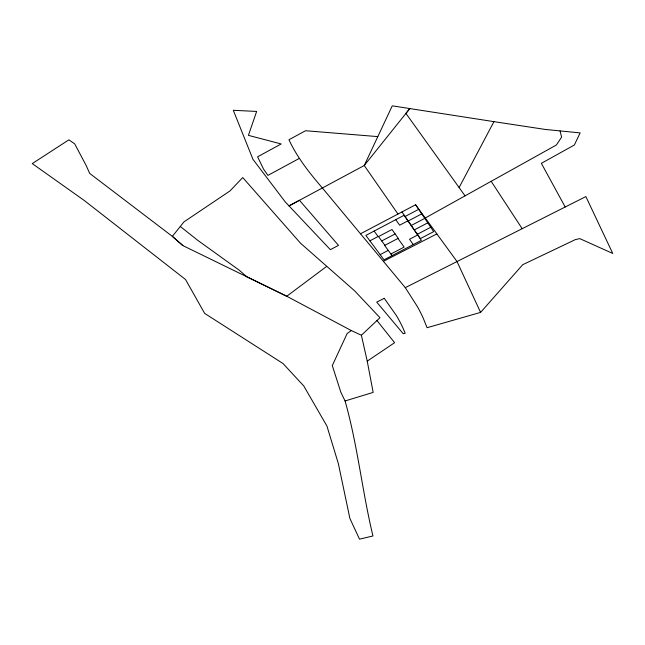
<?xml version="1.0" encoding="UTF-8"?>
<svg xmlns="http://www.w3.org/2000/svg" width="645" height="645" viewBox="0 0 645 645"><rect width="100%" height="100%" fill="white"/><g stroke="black" fill="none" stroke-linecap="round" stroke-linejoin="round"><path stroke-width="0.97" d="M459.103 187.574L493.941 121.647L545.17 129.427L580.129 132.91L574.364 145.004L541.357 163.33L565.181 206.981M361.394 335.239L379.978 317.711L354.589 290.798L300.546 243.23L242.738 177.552L229.999 190.928L183.946 221.896L172.352 236.368L182.849 245.584L286.735 296.248L351.323 330.554L361.394 335.239L367.231 361.136L373.157 392.402L345.067 400.964L340.834 392.225L332.296 365.57L347.163 333.505L351.323 330.554M405.294 287.646L417.234 306.343A337.19 206.086 -9 0 1 423.152 317.977L427.087 327.716L480.59 312.398L522.716 264.7L575.437 239.569L579.831 238.642L612.75 253.453L585.87 196.572L405.294 287.646L322.387 187.985C309.56 173.126 297.281 157.63 288.944 139.755L305.553 130.733L377.809 136.611M326.636 266.417L286.735 296.248L246.713 276.713L239.19 270.15L197.692 240.295L180.278 226.468M367.231 361.136L394.603 342.689L376.97 320.541M425.273 218.002L556.409 144.98L561.61 137.119L560.062 130.927M299.191 158.468L267.917 175.4L263.515 169.055L257.597 156.808L281.196 143.964L248.422 135.361L256.637 111.44L233.297 110.287L252.961 159.355L285.235 201.901L330.361 249.671L338.504 245.382L299.457 200.297L289.008 205.908L364.248 165.507L409.809 108.562L405.931 113.423L465.053 195.854M360.482 233.804L415.606 204.747L456.958 261.451L480.59 312.398M405.076 216.494L418.686 209.327M369.899 240.819L378.107 236.505L374.124 231.063M407.922 220.84L399.642 225.186L395.772 219.663M408.18 220.993L421.741 213.874M381.735 240.948L395.127 233.925M411.26 225.46L424.765 218.373M414.316 229.886L427.764 222.839M417.339 234.272L430.731 227.266M380.147 254.622L388.25 250.389M417.686 234.998L409.519 239.263L413.243 244.584M390.886 254.001L404.125 247.083L397.965 238.448M383.364 261.33L436.867 233.901M493.941 121.647L392.265 105.836L364.248 165.507L397.973 214.035M182.866 245.584L172.352 236.368L89.687 173.4L86.22 165.62L74.691 143.851L68.886 139.836L32.25 163.588L84.189 200.434L185.55 279.519L204.642 313.373L283.042 363.546L303.811 386.008L326.942 426.063L338.375 463.707L349.88 518.419L359.515 539.164L372.955 535.979C362.168 491.256 357.644 445.268 345.067 400.964M384.904 245.294L378.534 236.57L391.983 229.507L398.239 238.303L384.63 245.431L392.079 255.63M401.94 211.947L420.338 238.618L433.682 231.652L415.606 204.747M491.159 181.31L522.144 228.644M404.084 215.285L365.876 235.401L384.009 259.838L421.37 240.335L404.084 215.285M384.251 298.312L376.712 302.134L403.19 333.683L405.189 333.231L403.181 328.523A315.445 192.266 -9 0 0 396.441 315.639L384.251 298.312"/></g></svg>
